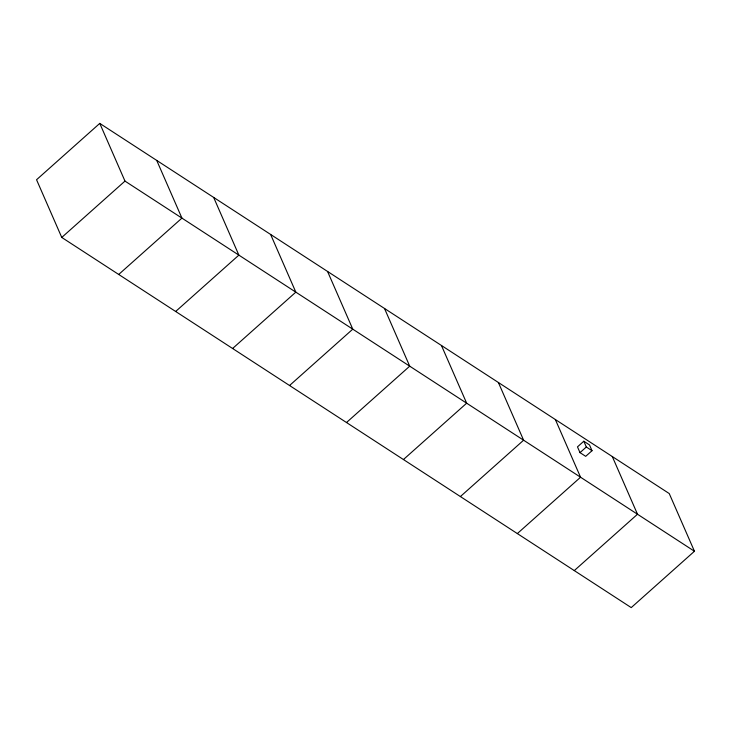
<?xml version="1.0" encoding="UTF-8"?>
<svg xmlns="http://www.w3.org/2000/svg" width="731" height="731" viewBox="0 0 731 731"><rect width="100%" height="100%" fill="white"/><g stroke="black" fill="none" stroke-linecap="round" stroke-linejoin="round"><path stroke-width="1.1" d="M99.772 123.393L36.55 179.744L61.76 237.447L631.228 607.607L694.45 551.256L669.24 493.553L99.772 123.393L124.983 181.096L694.45 551.256M61.76 237.447L124.983 181.096M118.705 274.463L181.928 218.112L156.717 160.409M175.65 311.479L238.873 255.128L213.662 197.425M232.604 348.495L295.827 292.144L270.616 234.441M289.549 385.511L352.771 329.16L327.561 271.457M346.494 422.527L409.716 366.176L384.506 308.473M403.439 459.543L466.661 403.192L441.451 345.489M460.384 496.559L523.606 440.208L498.396 382.505M583.804 441.232L577.481 446.869L580.003 452.635L585.695 456.336L592.019 450.707L589.497 444.932L583.804 441.232L586.326 447.006L592.019 450.707M580.003 452.635L586.326 447.006M517.338 533.575L580.56 477.224L555.35 419.521M574.283 570.591L637.505 514.24L612.295 456.537"/></g></svg>
